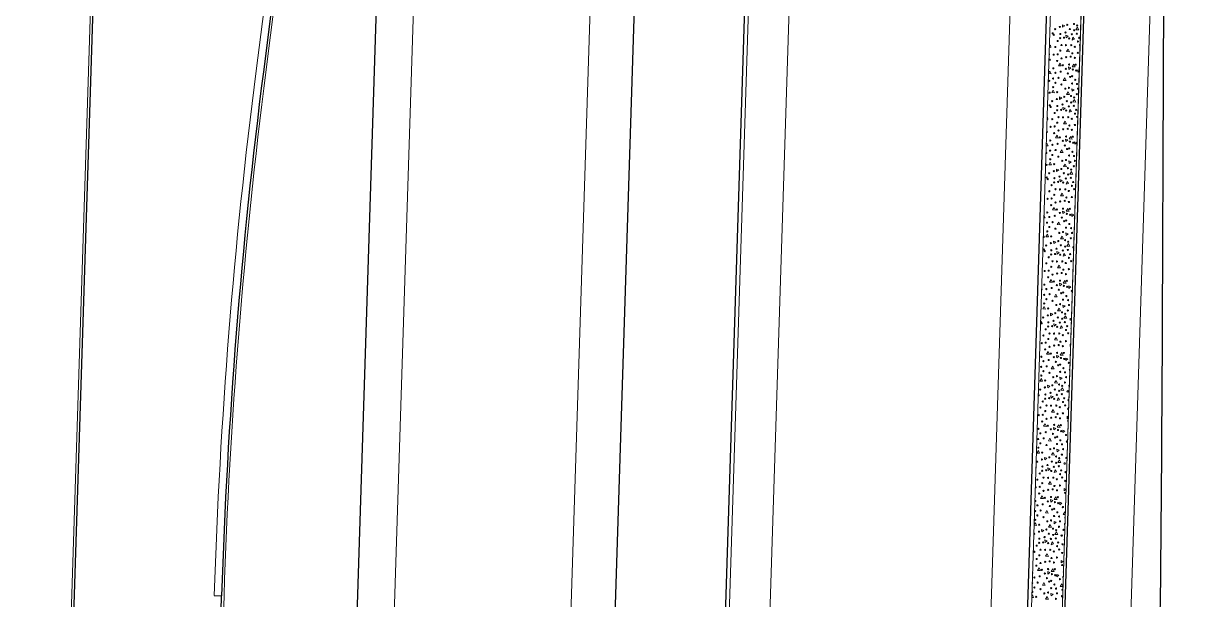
# Model space of a CAD drawing. Extents: x 2536801 to 2538856, y 7112140 to 7131569.
# Drawn here: x 2537754 to 2538069.6, y 7118514.6 to 7118671.3 of the extents above; entities that cross this region are included whole.
import ezdxf

# ---------------------------------------------------------------- set-up
doc = ezdxf.new("R2010")
doc.units = 0
doc.header["$LTSCALE"] = 100
doc.header["$MEASUREMENT"] = 0
for name, color, linetype, lineweight in [('D_BOC_FR', 3, 'Continuous', 13), ('D_BOC_RMP', 1, 'Continuous', 13), ('D_CTB_1', 2, 'Continuous', 0), ('D_EOS_ML', 7, 'Continuous', 30), ('D_EOS_RMP', 1, 'Continuous', 30), ('D_EOT_ML', 7, 'Continuous', 13), ('D_EOT_RMP', 1, 'Continuous', 13), ('D_FOC_FR', 3, 'Continuous', 30), ('D_FOC_RMP', 1, 'Continuous', 30), ('D_RIPRAP_1', 7, 'Continuous', 0)]:
    doc.layers.add(name, color=color, linetype=linetype, lineweight=lineweight)

msp = doc.modelspace()

# ---------------------------------------------------------------- linework, layer by layer
at = {"layer": 'D_BOC_FR', "lineweight": 0}
for p, q in [((2538050.82, 7118969.47), (2538032.76, 7118402.62)), ((2537759.04, 7118259.09), (2537778.59, 7118872.67)), ((2537800.36, 7118257.77), (2537808.58, 7118515.72))]:
    msp.add_line(p, q, dxfattribs=at)
at = {"layer": 'D_BOC_RMP', "lineweight": 0}
msp.add_line((2537837.73, 7118797.29), (2537819.91, 7118657.99), dxfattribs=at)
msp.add_arc((2539305.15, 7118468.04), 1497.33, 172.71175, 178.17505, dxfattribs=at)
at = {"layer": 'D_CTB_1', "linetype": 'Continuous', "lineweight": 0, "ltscale": 0.025}
msp.add_line((2537937.91, 7118262.38), (2538010.07, 7120527.23), dxfattribs=at)
at = {"layer": 'D_EOS_ML'}
for p, q in [((2537858.55, 7116745.35), (2538220.42, 7128102.78)), ((2537888.54, 7116744.4), (2538250.41, 7128101.82)), ((2537794.68, 7116938.8), (2537871.99, 7119365)), ((2538005.14, 7117828.95), (2538037.33, 7118839.51))]:
    msp.add_line(p, q, dxfattribs=at)
at = {"layer": 'D_EOS_RMP'}
msp.add_line((2537805.91, 7118515.81), (2537807.91, 7118515.74), dxfattribs=at)
at = {"layer": 'D_EOT_ML'}
for p, q in [((2537846.56, 7116745.74), (2538208.43, 7128103.16)), ((2537900.53, 7116744.02), (2538262.4, 7128101.44)), ((2537798.59, 7116747.27), (2537892.98, 7119709.78)), ((2537981.68, 7117406.69), (2538027.34, 7118839.83))]:
    msp.add_line(p, q, dxfattribs=at)
at = {"layer": 'D_EOT_RMP'}
for p, q in [((2538064.38, 7118808.98), (2538035.25, 7117894.55)), ((2537835.08, 7118797.63), (2537817.27, 7118658.33))]:
    msp.add_line(p, q, dxfattribs=at)
msp.add_arc((2539305.15, 7118468.04), 1500, 172.71175, 178.17505, dxfattribs=at)
at = {"layer": 'D_FOC_FR'}
for p, q in [((2538051.48, 7118969.45), (2538033.42, 7118402.6)), ((2537754.01, 7118080.2), (2537779.26, 7118872.64)), ((2538063.38, 7118567.02), (2538064.38, 7118808.98)), ((2537788.16, 7117895.75), (2537807.91, 7118515.74))]:
    msp.add_line(p, q, dxfattribs=at)
at = {"layer": 'D_FOC_FR', "color": 1}
msp.add_line((2537837.07, 7118797.38), (2537819.25, 7118658.08), dxfattribs=at)
at = {"layer": 'D_FOC_FR'}
msp.add_arc((2532101.43, 7118591.6), 5962, 358.175075, 359.763757, dxfattribs=at)
at = {"layer": 'D_FOC_RMP'}
msp.add_arc((2539305.15, 7118468.04), 1498, 172.71175, 178.17505, dxfattribs=at)
at = {"layer": 'D_RIPRAP_1', "color": 7, "linetype": 'Continuous', "lineweight": 0}
for p, q in [((2538032.77, 7118664.99), (2538033.11, 7118665.31)), ((2538033.17, 7118664.68), (2538032.77, 7118664.77)), ((2538033.11, 7118665.31), (2538033.17, 7118664.68)), ((2538032.36, 7118645.09), (2538032.14, 7118645.14)), ((2538032.16, 7118645.59), (2538032.29, 7118645.72)), ((2538032.29, 7118645.72), (2538032.36, 7118645.09)), ((2538031.52, 7118625.71), (2538031.54, 7118625.51)), ((2538031.54, 7118625.51), (2538031.52, 7118625.51))]:
    msp.add_line(p, q, dxfattribs=at)
at = {"layer": 'D_RIPRAP_1', "color": 7, "lineweight": 0, "flags": 128}
msp.add_lwpolyline([(2538046.67, 7118839.13), (2538038.33, 7118839.48), (2538038.33, 7118839.46), (2538038.33, 7118839.44), (2538038.33, 7118839.44), (2538019.58, 7118250.97), (2538027.58, 7118250.64), (2538028.02, 7118264.51), (2538028.36, 7118264.5), (2538032.76, 7118402.62), (2538046.67, 7118839.13)], dxfattribs=at)
at = {"layer": 'D_RIPRAP_1', "color": 7, "linetype": 'Continuous', "lineweight": 0, "flags": 128}
for points in [[(2538032.92, 7118669.66), (2538032.94, 7118669.62), (2538032.92, 7118669.62)], [(2538032.54, 7118657.67), (2538032.92, 7118658.27), (2538033.26, 7118657.54), (2538032.54, 7118657.57)], [(2538040.9, 7118658.26), (2538040.49, 7118657.96), (2538040.46, 7118658.63), (2538040.91, 7118658.45)], [(2538031.93, 7118638.4), (2538032.11, 7118638.69), (2538032.45, 7118637.96), (2538031.91, 7118637.98)], [(2538031.31, 7118619.07), (2538031.64, 7118618.37), (2538031.29, 7118618.39)], [(2538030.68, 7118599.11), (2538030.82, 7118598.79), (2538030.67, 7118598.79)], [(2538038.52, 7118583.47), (2538038.41, 7118583.39), (2538038.38, 7118584.06), (2538038.54, 7118584)], [(2538038.31, 7118577), (2538038.15, 7118577.01), (2538038.32, 7118577.28)], [(2538037.9, 7118564.03), (2538037.6, 7118563.81), (2538037.56, 7118564.48), (2538037.91, 7118564.34)], [(2538037.69, 7118557.41), (2538037.34, 7118557.42), (2538037.71, 7118558.01)], [(2538037.28, 7118544.59), (2538036.79, 7118544.22), (2538036.75, 7118544.89), (2538037.28, 7118544.68)], [(2538037.06, 7118537.82), (2538036.52, 7118537.84), (2538036.96, 7118538.53), (2538037.08, 7118538.28)], [(2538028.63, 7118535.05), (2538028.97, 7118535.57), (2538029.3, 7118534.85), (2538028.63, 7118534.87)], [(2538036.44, 7118518.22), (2538035.71, 7118518.25), (2538036.15, 7118518.95), (2538036.44, 7118518.31)], [(2538028.02, 7118515.78), (2538028.15, 7118515.99), (2538028.49, 7118515.26), (2538028.01, 7118515.28)]]:
    msp.add_lwpolyline(points, dxfattribs=at)
for points in [[(2538036.38, 7118670.15), (2538036.34, 7118670.82), (2538036.96, 7118670.57)], [(2538040.74, 7118669.43), (2538039.96, 7118669.46), (2538040.4, 7118670.15)], [(2538037.31, 7118667.3), (2538037.27, 7118667.97), (2538037.89, 7118667.73)], [(2538039.61, 7118666.89), (2538038.98, 7118666.68), (2538039.18, 7118667.43)], [(2538038.22, 7118663.52), (2538037.44, 7118663.55), (2538037.88, 7118664.24)], [(2538036.01, 7118659.66), (2538035.24, 7118659.69), (2538035.68, 7118660.39)], [(2538038.03, 7118658.7), (2538038, 7118659.37), (2538038.61, 7118659.13)], [(2538039.76, 7118659.38), (2538038.98, 7118659.41), (2538039.42, 7118660.11)], [(2538037.33, 7118655.69), (2538036.56, 7118655.72), (2538036.99, 7118656.42)], [(2538034.18, 7118652.36), (2538033.4, 7118652.39), (2538033.84, 7118653.08)], [(2538038.94, 7118652.77), (2538038.9, 7118653.44), (2538039.52, 7118653.2)], [(2538035.56, 7118650.56), (2538035.53, 7118651.23), (2538036.14, 7118650.99)], [(2538038.2, 7118651.85), (2538037.42, 7118651.88), (2538037.86, 7118652.58)], [(2538039.93, 7118649.84), (2538039.15, 7118649.88), (2538039.59, 7118650.57)], [(2538036.49, 7118647.72), (2538036.46, 7118648.39), (2538037.07, 7118648.15)], [(2538038.8, 7118647.31), (2538038.16, 7118647.1), (2538038.37, 7118647.85)], [(2538037.4, 7118643.93), (2538036.63, 7118643.96), (2538037.07, 7118644.66)], [(2538035.2, 7118640.07), (2538034.42, 7118640.11), (2538034.86, 7118640.8)], [(2538038.94, 7118639.79), (2538038.17, 7118639.83), (2538038.6, 7118640.52)], [(2538037.22, 7118639.12), (2538037.18, 7118639.79), (2538037.8, 7118639.54)], [(2538039.68, 7118638.37), (2538039.64, 7118639.04), (2538040.26, 7118638.8)], [(2538036.52, 7118636.1), (2538035.74, 7118636.14), (2538036.18, 7118636.83)], [(2538033.37, 7118632.77), (2538032.59, 7118632.8), (2538033.03, 7118633.5)], [(2538034.75, 7118630.98), (2538034.71, 7118631.65), (2538035.33, 7118631.4)], [(2538037.38, 7118632.27), (2538036.61, 7118632.3), (2538037.05, 7118632.99)], [(2538038.13, 7118633.19), (2538038.09, 7118633.86), (2538038.71, 7118633.62)], [(2538039.12, 7118630.26), (2538038.34, 7118630.29), (2538038.78, 7118630.98)], [(2538035.68, 7118628.13), (2538035.64, 7118628.8), (2538036.26, 7118628.56)], [(2538037.99, 7118627.72), (2538037.35, 7118627.51), (2538037.56, 7118628.26)], [(2538036.59, 7118624.35), (2538035.81, 7118624.38), (2538036.25, 7118625.07)], [(2538034.39, 7118620.49), (2538033.61, 7118620.52), (2538034.05, 7118621.22)], [(2538036.41, 7118619.53), (2538036.37, 7118620.2), (2538036.99, 7118619.96)], [(2538038.13, 7118620.21), (2538037.35, 7118620.24), (2538037.79, 7118620.94)], [(2538038.87, 7118618.79), (2538038.83, 7118619.46), (2538039.45, 7118619.22)], [(2538035.71, 7118616.52), (2538034.93, 7118616.55), (2538035.37, 7118617.25)], [(2538032.56, 7118613.19), (2538031.78, 7118613.22), (2538032.22, 7118613.91)], [(2538033.94, 7118611.39), (2538033.9, 7118612.06), (2538034.52, 7118611.82)], [(2538036.57, 7118612.68), (2538035.79, 7118612.71), (2538036.23, 7118613.41)], [(2538037.31, 7118613.6), (2538037.28, 7118614.27), (2538037.89, 7118614.03)], [(2538034.87, 7118608.55), (2538034.83, 7118609.22), (2538035.45, 7118608.98)], [(2538038.3, 7118610.67), (2538037.53, 7118610.7), (2538037.96, 7118611.4)], [(2538037.17, 7118608.14), (2538036.54, 7118607.93), (2538036.74, 7118608.68)], [(2538035.78, 7118604.76), (2538035, 7118604.79), (2538035.44, 7118605.49)], [(2538033.58, 7118600.9), (2538032.8, 7118600.94), (2538033.24, 7118601.63)], [(2538035.6, 7118599.95), (2538035.56, 7118600.62), (2538036.18, 7118600.37)], [(2538037.32, 7118600.62), (2538036.54, 7118600.66), (2538036.98, 7118601.35)], [(2538038.05, 7118599.2), (2538038.02, 7118599.87), (2538038.63, 7118599.63)], [(2538034.89, 7118596.93), (2538034.12, 7118596.97), (2538034.56, 7118597.66)], [(2538031.74, 7118593.6), (2538030.97, 7118593.63), (2538031.4, 7118594.33)], [(2538035.76, 7118593.1), (2538034.98, 7118593.13), (2538035.42, 7118593.82)], [(2538036.5, 7118594.02), (2538036.46, 7118594.69), (2538037.08, 7118594.45)], [(2538033.12, 7118591.81), (2538033.09, 7118592.48), (2538033.7, 7118592.23)], [(2538037.49, 7118591.09), (2538036.71, 7118591.12), (2538037.15, 7118591.81)], [(2538034.05, 7118588.96), (2538034.02, 7118589.63), (2538034.63, 7118589.39)], [(2538036.36, 7118588.55), (2538035.72, 7118588.34), (2538035.93, 7118589.09)], [(2538034.97, 7118585.17), (2538034.19, 7118585.21), (2538034.63, 7118585.9)], [(2538032.76, 7118581.32), (2538031.99, 7118581.35), (2538032.42, 7118582.05)], [(2538034.78, 7118580.36), (2538034.75, 7118581.03), (2538035.36, 7118580.79)], [(2538036.5, 7118581.04), (2538035.73, 7118581.07), (2538036.17, 7118581.77)], [(2538034.08, 7118577.35), (2538033.3, 7118577.38), (2538033.74, 7118578.08)], [(2538037.24, 7118579.62), (2538037.21, 7118580.29), (2538037.82, 7118580.05)], [(2538030.93, 7118574.02), (2538030.15, 7118574.05), (2538030.59, 7118574.74)], [(2538034.94, 7118573.51), (2538034.17, 7118573.54), (2538034.61, 7118574.24)], [(2538035.69, 7118574.43), (2538035.65, 7118575.1), (2538036.27, 7118574.86)], [(2538032.31, 7118572.22), (2538032.27, 7118572.89), (2538032.89, 7118572.65)], [(2538036.68, 7118571.5), (2538035.9, 7118571.53), (2538036.34, 7118572.23)], [(2538033.24, 7118569.38), (2538033.21, 7118570.05), (2538033.82, 7118569.81)], [(2538035.55, 7118568.97), (2538034.91, 7118568.76), (2538035.12, 7118569.51)], [(2538034.15, 7118565.59), (2538033.38, 7118565.62), (2538033.82, 7118566.32)], [(2538031.95, 7118561.73), (2538031.17, 7118561.77), (2538031.61, 7118562.46)], [(2538033.97, 7118560.78), (2538033.93, 7118561.45), (2538034.55, 7118561.2)], [(2538035.69, 7118561.45), (2538034.91, 7118561.49), (2538035.35, 7118562.18)], [(2538033.27, 7118557.76), (2538032.49, 7118557.8), (2538032.93, 7118558.49)], [(2538036.43, 7118560.03), (2538036.39, 7118560.7), (2538037.01, 7118560.46)], [(2538030.12, 7118554.43), (2538029.34, 7118554.46), (2538029.78, 7118555.16)], [(2538034.87, 7118554.85), (2538034.84, 7118555.52), (2538035.45, 7118555.28)], [(2538031.5, 7118552.63), (2538031.46, 7118553.3), (2538032.08, 7118553.06)], [(2538034.13, 7118553.93), (2538033.35, 7118553.96), (2538033.79, 7118554.65)], [(2538035.86, 7118551.92), (2538035.09, 7118551.95), (2538035.53, 7118552.64)], [(2538032.43, 7118549.79), (2538032.39, 7118550.46), (2538033.01, 7118550.22)], [(2538034.73, 7118549.38), (2538034.1, 7118549.17), (2538034.3, 7118549.92)], [(2538033.34, 7118546), (2538032.56, 7118546.04), (2538033, 7118546.73)], [(2538031.14, 7118542.15), (2538030.36, 7118542.18), (2538030.8, 7118542.88)], [(2538034.88, 7118541.87), (2538034.1, 7118541.9), (2538034.54, 7118542.6)], [(2538033.16, 7118541.19), (2538033.12, 7118541.86), (2538033.74, 7118541.62)], [(2538035.62, 7118540.45), (2538035.58, 7118541.12), (2538036.2, 7118540.88)], [(2538032.46, 7118538.18), (2538031.68, 7118538.21), (2538032.12, 7118538.91)], [(2538030.68, 7118533.05), (2538030.65, 7118533.72), (2538031.27, 7118533.48)], [(2538033.32, 7118534.34), (2538032.54, 7118534.37), (2538032.98, 7118535.07)], [(2538034.06, 7118535.26), (2538034.03, 7118535.93), (2538034.64, 7118535.69)], [(2538035.05, 7118532.33), (2538034.27, 7118532.36), (2538034.71, 7118533.06)], [(2538031.62, 7118530.21), (2538031.58, 7118530.88), (2538032.2, 7118530.63)], [(2538033.92, 7118529.8), (2538033.29, 7118529.59), (2538033.49, 7118530.33)], [(2538032.53, 7118526.42), (2538031.75, 7118526.45), (2538032.19, 7118527.15)], [(2538035.97, 7118524.64), (2538035.94, 7118525.31), (2538036.55, 7118525.07)], [(2538030.32, 7118522.56), (2538029.55, 7118522.6), (2538029.99, 7118523.29)], [(2538032.34, 7118521.6), (2538032.31, 7118522.28), (2538032.92, 7118522.03)], [(2538034.07, 7118522.28), (2538033.29, 7118522.32), (2538033.73, 7118523.01)], [(2538034.8, 7118520.86), (2538034.77, 7118521.53), (2538035.38, 7118521.29)], [(2538031.64, 7118518.59), (2538030.86, 7118518.63), (2538031.3, 7118519.32)], [(2538032.51, 7118514.76), (2538031.73, 7118514.79), (2538032.17, 7118515.48)], [(2538033.25, 7118515.68), (2538033.21, 7118516.35), (2538033.83, 7118516.11)]]:
    msp.add_lwpolyline(points, close=True, dxfattribs=at)
at = {"layer": 'D_RIPRAP_1', "color": 7, "linetype": 'Continuous', "lineweight": 0}
for centre, radius in [((2538033.68, 7118668.52), 0.163), ((2538034.33, 7118669.65), 0.163), ((2538035.63, 7118670.24), 0.163), ((2538037.16, 7118668.75), 0.163), ((2538037.64, 7118670.83), 0.163), ((2538038.32, 7118669.67), 0.163), ((2538039.46, 7118671.06), 0.163), ((2538039.51, 7118669.33), 0.163), ((2538040.31, 7118670.65), 0.163), ((2538033.94, 7118668.08), 0.163), ((2538035.01, 7118666.44), 0.163), ((2538035.7, 7118667.19), 0.163), ((2538035.74, 7118668.33), 0.163), ((2538036.07, 7118665.32), 0.163), ((2538036.76, 7118667.32), 0.163), ((2538038.15, 7118667.13), 0.163), ((2538038.88, 7118668.25), 0.163), ((2538040.22, 7118668.41), 0.163), ((2538040.54, 7118666.27), 0.163), ((2538040.86, 7118667.3), 0.163), ((2538033.93, 7118662.7), 0.163), ((2538034.38, 7118664.78), 0.163), ((2538035.01, 7118662.81), 0.163), ((2538035.73, 7118663.82), 0.163), ((2538037.28, 7118665.28), 0.163), ((2538038.72, 7118665.3), 0.163), ((2538039.02, 7118663.07), 0.163), ((2538039.66, 7118664.86), 0.163), ((2538040.52, 7118663.21), 0.163), ((2538032.88, 7118661.34), 0.163), ((2538034.9, 7118661), 0.163), ((2538036.05, 7118661.71), 0.163), ((2538036.43, 7118659.83), 0.163), ((2538037.34, 7118662.02), 0.163), ((2538038.11, 7118660.06), 0.163), ((2538038.55, 7118662.16), 0.163), ((2538039.71, 7118661.86), 0.163), ((2538039.93, 7118660.01), 0.163), ((2538033.77, 7118656.23), 0.163), ((2538033.84, 7118658.99), 0.163), ((2538034.39, 7118657.78), 0.163), ((2538035.27, 7118656.4), 0.163), ((2538035.83, 7118658.09), 0.163), ((2538037.25, 7118658.87), 0.163), ((2538037.8, 7118657.62), 0.163), ((2538038.4, 7118656.66), 0.163), ((2538038.96, 7118656.85), 0.163), ((2538039.16, 7118658.66), 0.163), ((2538039.82, 7118655.89), 0.163), ((2538040.06, 7118658.39), 0.163), ((2538032.75, 7118655.6), 0.163), ((2538033.82, 7118653.87), 0.163), ((2538034.39, 7118655.06), 0.163), ((2538036.03, 7118654.6), 0.163), ((2538037.09, 7118653.46), 0.163), ((2538038.09, 7118653.7), 0.163), ((2538038.93, 7118654.89), 0.163), ((2538040.27, 7118654.76), 0.163), ((2538040.54, 7118653.46), 0.163), ((2538032.83, 7118652.38), 0.163), ((2538033.51, 7118650.06), 0.163), ((2538034.81, 7118650.66), 0.163), ((2538034.89, 7118652.53), 0.163), ((2538036.82, 7118651.24), 0.163), ((2538037.51, 7118650.09), 0.163), ((2538038.64, 7118651.47), 0.163), ((2538038.7, 7118649.74), 0.163), ((2538039.5, 7118651.07), 0.163), ((2538040.25, 7118651.99), 0.163), ((2538032.87, 7118648.94), 0.163), ((2538033.12, 7118648.5), 0.163), ((2538034.2, 7118646.85), 0.163), ((2538034.89, 7118647.6), 0.163), ((2538034.93, 7118648.75), 0.163), ((2538035.94, 7118647.73), 0.163), ((2538036.35, 7118649.17), 0.163), ((2538037.34, 7118647.54), 0.163), ((2538038.06, 7118648.67), 0.163), ((2538039.4, 7118648.82), 0.163), ((2538039.73, 7118646.69), 0.163), ((2538040.05, 7118647.71), 0.163), ((2538033.57, 7118645.19), 0.163), ((2538034.91, 7118644.23), 0.163), ((2538035.26, 7118645.74), 0.163), ((2538036.47, 7118645.7), 0.163), ((2538037.91, 7118645.72), 0.163), ((2538038.21, 7118643.48), 0.163), ((2538038.85, 7118645.28), 0.163), ((2538039.71, 7118643.62), 0.163), ((2538040.31, 7118645.78), 0.163), ((2538033.12, 7118643.12), 0.163), ((2538034.08, 7118641.41), 0.163), ((2538034.2, 7118643.22), 0.163), ((2538035.24, 7118642.12), 0.163), ((2538035.61, 7118640.25), 0.163), ((2538036.52, 7118642.44), 0.163), ((2538037.3, 7118640.48), 0.163), ((2538037.74, 7118642.58), 0.163), ((2538038.89, 7118642.27), 0.163), ((2538039.12, 7118640.43), 0.163), ((2538033.03, 7118639.41), 0.163), ((2538033.58, 7118638.2), 0.163), ((2538035.02, 7118638.5), 0.163), ((2538036.44, 7118639.29), 0.163), ((2538036.99, 7118638.03), 0.163), ((2538037.58, 7118637.07), 0.163), ((2538038.14, 7118637.26), 0.163), ((2538038.35, 7118639.08), 0.163), ((2538039.25, 7118638.8), 0.163), ((2538032.96, 7118636.64), 0.163), ((2538033.01, 7118634.29), 0.163), ((2538033.58, 7118635.47), 0.163), ((2538034.46, 7118636.81), 0.163), ((2538035.22, 7118635.02), 0.163), ((2538036.28, 7118633.87), 0.163), ((2538037.28, 7118634.11), 0.163), ((2538038.12, 7118635.31), 0.163), ((2538039.01, 7118636.31), 0.163), ((2538039.46, 7118635.18), 0.163), ((2538039.73, 7118633.88), 0.163), ((2538032.02, 7118632.79), 0.163), ((2538034, 7118631.07), 0.163), ((2538034.08, 7118632.95), 0.163), ((2538036.01, 7118631.66), 0.163), ((2538037.83, 7118631.89), 0.163), ((2538038.68, 7118631.48), 0.163), ((2538039.43, 7118632.4), 0.163), ((2538032.05, 7118629.35), 0.163), ((2538032.31, 7118628.91), 0.163), ((2538032.7, 7118630.48), 0.163), ((2538034.08, 7118628.02), 0.163), ((2538034.12, 7118629.16), 0.163), ((2538035.13, 7118628.15), 0.163), ((2538035.54, 7118629.58), 0.163), ((2538036.53, 7118627.96), 0.163), ((2538036.7, 7118630.5), 0.163), ((2538037.25, 7118629.08), 0.163), ((2538037.88, 7118630.16), 0.163), ((2538038.59, 7118629.24), 0.163), ((2538039.23, 7118628.12), 0.163), ((2538032.76, 7118625.61), 0.163), ((2538033.39, 7118627.27), 0.163), ((2538034.1, 7118624.64), 0.163), ((2538034.45, 7118626.15), 0.163), ((2538035.65, 7118626.11), 0.163), ((2538037.09, 7118626.13), 0.163), ((2538038.03, 7118625.69), 0.163), ((2538038.91, 7118627.1), 0.163), ((2538039.5, 7118626.19), 0.163), ((2538032.3, 7118623.53), 0.163), ((2538033.27, 7118621.83), 0.163), ((2538033.39, 7118623.64), 0.163), ((2538034.42, 7118622.54), 0.163), ((2538035.71, 7118622.85), 0.163), ((2538036.93, 7118622.99), 0.163), ((2538037.39, 7118623.9), 0.163), ((2538038.08, 7118622.69), 0.163), ((2538038.89, 7118624.04), 0.163), ((2538032.21, 7118619.82), 0.163), ((2538032.77, 7118618.61), 0.163), ((2538034.21, 7118618.92), 0.163), ((2538034.8, 7118620.66), 0.163), ((2538035.62, 7118619.7), 0.163), ((2538036.17, 7118618.45), 0.163), ((2538036.48, 7118620.89), 0.163), ((2538037.54, 7118619.49), 0.163), ((2538038.31, 7118620.84), 0.163), ((2538038.43, 7118619.22), 0.163), ((2538032.14, 7118617.06), 0.163), ((2538032.76, 7118615.89), 0.163), ((2538033.65, 7118617.23), 0.163), ((2538034.41, 7118615.43), 0.163), ((2538036.77, 7118617.49), 0.163), ((2538037.3, 7118615.72), 0.163), ((2538037.33, 7118617.68), 0.163), ((2538038.2, 7118616.72), 0.163), ((2538038.65, 7118615.59), 0.163), ((2538032.2, 7118614.7), 0.163), ((2538033.27, 7118613.36), 0.163), ((2538035.2, 7118612.07), 0.163), ((2538035.46, 7118614.29), 0.163), ((2538036.47, 7118614.53), 0.163), ((2538037.02, 7118612.3), 0.163), ((2538037.87, 7118611.9), 0.163), ((2538038.62, 7118612.82), 0.163), ((2538038.92, 7118614.29), 0.163), ((2538031.24, 7118609.77), 0.163), ((2538031.5, 7118609.33), 0.163), ((2538031.89, 7118610.89), 0.163), ((2538033.19, 7118611.49), 0.163), ((2538033.3, 7118609.58), 0.163), ((2538034.32, 7118608.56), 0.163), ((2538034.72, 7118610), 0.163), ((2538035.88, 7118610.92), 0.163), ((2538036.44, 7118609.5), 0.163), ((2538037.07, 7118610.57), 0.163), ((2538037.78, 7118609.65), 0.163), ((2538038.42, 7118608.54), 0.163), ((2538031.94, 7118606.02), 0.163), ((2538032.58, 7118607.68), 0.163), ((2538033.27, 7118608.43), 0.163), ((2538033.63, 7118606.57), 0.163), ((2538034.84, 7118606.53), 0.163), ((2538035.71, 7118608.37), 0.163), ((2538036.28, 7118606.55), 0.163), ((2538037.22, 7118606.11), 0.163), ((2538038.1, 7118607.52), 0.163), ((2538038.68, 7118606.61), 0.163), ((2538031.49, 7118603.95), 0.163), ((2538032.46, 7118602.24), 0.163), ((2538032.58, 7118604.05), 0.163), ((2538033.29, 7118605.06), 0.163), ((2538033.61, 7118602.95), 0.163), ((2538034.9, 7118603.27), 0.163), ((2538036.12, 7118603.41), 0.163), ((2538036.58, 7118604.31), 0.163), ((2538037.27, 7118603.1), 0.163), ((2538038.08, 7118604.45), 0.163), ((2538031.4, 7118600.24), 0.163), ((2538033.4, 7118599.33), 0.163), ((2538033.99, 7118601.08), 0.163), ((2538034.81, 7118600.12), 0.163), ((2538035.67, 7118601.31), 0.163), ((2538036.72, 7118599.91), 0.163), ((2538037.49, 7118601.26), 0.163), ((2538037.62, 7118599.63), 0.163), ((2538031.33, 7118597.47), 0.163), ((2538031.96, 7118599.03), 0.163), ((2538031.95, 7118596.3), 0.163), ((2538032.84, 7118597.64), 0.163), ((2538035.36, 7118598.86), 0.163), ((2538035.96, 7118597.9), 0.163), ((2538036.49, 7118596.14), 0.163), ((2538036.52, 7118598.09), 0.163), ((2538037.39, 7118597.13), 0.163), ((2538037.84, 7118596.01), 0.163), ((2538031.38, 7118595.12), 0.163), ((2538032.45, 7118593.78), 0.163), ((2538033.6, 7118595.84), 0.163), ((2538034.65, 7118594.7), 0.163), ((2538035.66, 7118594.94), 0.163), ((2538037.81, 7118593.23), 0.163), ((2538038.11, 7118594.71), 0.163), ((2538030.69, 7118589.74), 0.163), ((2538031.08, 7118591.31), 0.163), ((2538032.37, 7118591.9), 0.163), ((2538032.49, 7118589.99), 0.163), ((2538033.91, 7118590.41), 0.163), ((2538034.38, 7118592.49), 0.163), ((2538035.07, 7118591.33), 0.163), ((2538035.63, 7118589.91), 0.163), ((2538036.21, 7118592.72), 0.163), ((2538036.26, 7118590.99), 0.163), ((2538036.96, 7118590.07), 0.163), ((2538037.06, 7118592.31), 0.163), ((2538038.55, 7118590.82), 0.199), ((2538031.13, 7118586.44), 0.163), ((2538031.76, 7118588.1), 0.163), ((2538032.45, 7118588.85), 0.163), ((2538032.82, 7118586.98), 0.163), ((2538033.5, 7118588.97), 0.163), ((2538034.03, 7118586.94), 0.163), ((2538034.9, 7118588.79), 0.163), ((2538035.47, 7118586.96), 0.163), ((2538036.41, 7118586.52), 0.163), ((2538037.29, 7118587.93), 0.163), ((2538037.61, 7118588.95), 0.163), ((2538037.87, 7118587.02), 0.163), ((2538030.68, 7118584.36), 0.163), ((2538031.76, 7118584.47), 0.163), ((2538032.47, 7118585.47), 0.163), ((2538032.8, 7118583.37), 0.163), ((2538034.09, 7118583.68), 0.163), ((2538035.3, 7118583.82), 0.163), ((2538035.77, 7118584.73), 0.163), ((2538036.45, 7118583.52), 0.163), ((2538037.27, 7118584.87), 0.163), ((2538030.59, 7118580.65), 0.163), ((2538031.64, 7118582.66), 0.163), ((2538033.17, 7118581.49), 0.163), ((2538034, 7118580.53), 0.163), ((2538034.86, 7118581.72), 0.163), ((2538035.91, 7118580.32), 0.163), ((2538036.68, 7118581.67), 0.163), ((2538030.52, 7118577.89), 0.163), ((2538031.14, 7118579.44), 0.163), ((2538032.02, 7118578.05), 0.163), ((2538032.58, 7118579.75), 0.163), ((2538034.55, 7118579.28), 0.163), ((2538035.14, 7118578.32), 0.163), ((2538035.7, 7118578.51), 0.163), ((2538036.57, 7118577.55), 0.163), ((2538036.81, 7118580.05), 0.163), ((2538038.08, 7118578.98), 0.163), ((2538030.57, 7118575.53), 0.163), ((2538031.14, 7118576.72), 0.163), ((2538031.64, 7118574.19), 0.163), ((2538032.78, 7118576.26), 0.163), ((2538033.84, 7118575.12), 0.163), ((2538034.84, 7118575.36), 0.163), ((2538035.68, 7118576.55), 0.163), ((2538037.02, 7118576.42), 0.163), ((2538037.29, 7118575.12), 0.163), ((2538030.26, 7118571.72), 0.163), ((2538031.56, 7118572.32), 0.163), ((2538033.1, 7118570.83), 0.163), ((2538033.57, 7118572.9), 0.163), ((2538034.26, 7118571.75), 0.163), ((2538035.39, 7118573.13), 0.163), ((2538035.45, 7118571.4), 0.163), ((2538036.24, 7118572.73), 0.163), ((2538037, 7118573.64), 0.163), ((2538037.74, 7118571.24), 0.199), ((2538030.95, 7118568.51), 0.163), ((2538031.64, 7118569.26), 0.163), ((2538031.68, 7118570.41), 0.163), ((2538032.69, 7118569.39), 0.163), ((2538034.09, 7118569.2), 0.163), ((2538034.81, 7118570.33), 0.163), ((2538036.15, 7118570.48), 0.163), ((2538036.47, 7118568.35), 0.163), ((2538036.8, 7118569.37), 0.163), ((2538029.87, 7118564.78), 0.163), ((2538030.32, 7118566.85), 0.163), ((2538030.95, 7118564.88), 0.163), ((2538031.66, 7118565.89), 0.163), ((2538032.01, 7118567.4), 0.163), ((2538033.21, 7118567.36), 0.163), ((2538034.66, 7118567.38), 0.163), ((2538034.96, 7118565.14), 0.163), ((2538035.59, 7118566.94), 0.163), ((2538036.45, 7118565.28), 0.163), ((2538037.06, 7118567.44), 0.163), ((2538030.83, 7118563.07), 0.163), ((2538031.98, 7118563.78), 0.163), ((2538032.36, 7118561.91), 0.163), ((2538033.27, 7118564.1), 0.163), ((2538034.05, 7118562.14), 0.163), ((2538034.49, 7118564.24), 0.163), ((2538035.64, 7118563.93), 0.163), ((2538035.87, 7118562.09), 0.163), ((2538029.71, 7118558.3), 0.163), ((2538029.78, 7118561.07), 0.163), ((2538030.33, 7118559.86), 0.163), ((2538031.21, 7118558.47), 0.163), ((2538031.77, 7118560.16), 0.163), ((2538033.18, 7118560.95), 0.163), ((2538033.74, 7118559.69), 0.163), ((2538034.33, 7118558.73), 0.163), ((2538034.89, 7118558.92), 0.163), ((2538035.1, 7118560.74), 0.163), ((2538035.99, 7118560.46), 0.163), ((2538037.27, 7118559.39), 0.163), ((2538029.76, 7118555.95), 0.163), ((2538030.33, 7118557.13), 0.163), ((2538031.97, 7118556.67), 0.163), ((2538033.03, 7118555.53), 0.163), ((2538034.03, 7118555.77), 0.163), ((2538034.86, 7118556.96), 0.163), ((2538035.76, 7118557.96), 0.163), ((2538036.21, 7118556.84), 0.163), ((2538036.48, 7118555.54), 0.163), ((2538029.45, 7118552.14), 0.163), ((2538030.75, 7118552.73), 0.163), ((2538030.83, 7118554.61), 0.163), ((2538032.76, 7118553.32), 0.163), ((2538033.45, 7118552.16), 0.163), ((2538034.58, 7118553.55), 0.163), ((2538034.63, 7118551.82), 0.163), ((2538035.43, 7118553.14), 0.163), ((2538036.18, 7118554.06), 0.163), ((2538030.14, 7118548.93), 0.163), ((2538030.83, 7118549.68), 0.163), ((2538030.86, 7118550.82), 0.163), ((2538031.88, 7118549.8), 0.163), ((2538032.28, 7118551.24), 0.163), ((2538033.28, 7118549.62), 0.163), ((2538034, 7118550.74), 0.163), ((2538035.34, 7118550.9), 0.163), ((2538035.66, 7118548.76), 0.163), ((2538035.98, 7118549.78), 0.163), ((2538036.92, 7118551.65), 0.199), ((2538037.17, 7118549.28), 0.163), ((2538029.51, 7118547.27), 0.163), ((2538030.85, 7118546.3), 0.163), ((2538031.19, 7118547.81), 0.163), ((2538032.4, 7118547.77), 0.163), ((2538033.84, 7118547.79), 0.163), ((2538034.14, 7118545.55), 0.163), ((2538034.78, 7118547.35), 0.163), ((2538035.64, 7118545.69), 0.163), ((2538036.25, 7118547.85), 0.163), ((2538037.07, 7118546.93), 0.163), ((2538030.02, 7118543.49), 0.163), ((2538030.14, 7118545.3), 0.163), ((2538031.17, 7118544.2), 0.163), ((2538031.55, 7118542.32), 0.163), ((2538032.46, 7118544.51), 0.163), ((2538033.23, 7118542.55), 0.163), ((2538033.68, 7118544.65), 0.163), ((2538034.83, 7118544.35), 0.163), ((2538035.05, 7118542.5), 0.163), ((2538037.07, 7118543.65), 0.163), ((2538029.52, 7118540.27), 0.163), ((2538030.96, 7118540.57), 0.163), ((2538032.37, 7118541.36), 0.163), ((2538032.92, 7118540.1), 0.163), ((2538033.52, 7118539.15), 0.163), ((2538034.08, 7118539.34), 0.163), ((2538034.29, 7118541.15), 0.163), ((2538035.18, 7118540.88), 0.163), ((2538036.45, 7118539.81), 0.163), ((2538028.94, 7118536.36), 0.163), ((2538029.51, 7118537.55), 0.163), ((2538030.4, 7118538.88), 0.163), ((2538031.16, 7118537.09), 0.163), ((2538033.22, 7118536.19), 0.163), ((2538034.05, 7118537.38), 0.163), ((2538034.95, 7118538.38), 0.163), ((2538035.4, 7118537.25), 0.163), ((2538035.67, 7118535.95), 0.163), ((2538029.94, 7118533.14), 0.163), ((2538030.01, 7118535.02), 0.163), ((2538031.95, 7118533.73), 0.163), ((2538032.21, 7118535.94), 0.163), ((2538033.77, 7118533.96), 0.163), ((2538034.62, 7118533.55), 0.163), ((2538035.37, 7118534.47), 0.163), ((2538036.59, 7118533.63), 0.163), ((2538030.01, 7118530.09), 0.163), ((2538030.05, 7118531.24), 0.163), ((2538031.07, 7118530.22), 0.163), ((2538031.47, 7118531.66), 0.163), ((2538032.46, 7118530.03), 0.163), ((2538032.63, 7118532.58), 0.163), ((2538033.19, 7118531.16), 0.163), ((2538033.82, 7118532.23), 0.163), ((2538034.53, 7118531.31), 0.163), ((2538035.17, 7118530.2), 0.163), ((2538036.11, 7118532.07), 0.199), ((2538036.36, 7118529.7), 0.163), ((2538028.69, 7118527.68), 0.163), ((2538029.32, 7118529.34), 0.163), ((2538030.04, 7118526.72), 0.163), ((2538030.38, 7118528.23), 0.163), ((2538031.59, 7118528.19), 0.163), ((2538033.03, 7118528.21), 0.163), ((2538033.97, 7118527.76), 0.163), ((2538034.85, 7118529.18), 0.163), ((2538035.43, 7118528.27), 0.163), ((2538036.26, 7118527.35), 0.163), ((2538029.21, 7118523.9), 0.163), ((2538029.32, 7118525.71), 0.163), ((2538030.36, 7118524.61), 0.163), ((2538031.65, 7118524.92), 0.163), ((2538032.86, 7118525.07), 0.163), ((2538033.33, 7118525.97), 0.163), ((2538034.02, 7118524.76), 0.163), ((2538034.83, 7118526.11), 0.163), ((2538036.25, 7118524.06), 0.163), ((2538028.7, 7118520.69), 0.163), ((2538030.14, 7118520.99), 0.163), ((2538030.74, 7118522.74), 0.163), ((2538031.56, 7118521.78), 0.163), ((2538032.11, 7118520.52), 0.163), ((2538032.42, 7118522.97), 0.163), ((2538033.47, 7118521.57), 0.163), ((2538034.24, 7118522.92), 0.163), ((2538034.37, 7118521.29), 0.163), ((2538035.64, 7118520.22), 0.163), ((2538028.7, 7118517.96), 0.163), ((2538029.58, 7118519.3), 0.163), ((2538030.34, 7118517.5), 0.163), ((2538032.71, 7118519.56), 0.163), ((2538033.24, 7118517.79), 0.163), ((2538033.27, 7118519.75), 0.163), ((2538034.13, 7118518.79), 0.163), ((2538034.58, 7118517.67), 0.163), ((2538029.2, 7118515.44), 0.163), ((2538031.4, 7118516.36), 0.163), ((2538032.4, 7118516.6), 0.163), ((2538034.56, 7118514.89), 0.163), ((2538034.85, 7118516.37), 0.163)]:
    msp.add_circle(centre, radius, dxfattribs=at)
for centre, radius, start, end in [((2538041.12, 7118665.36), 0.163, 86.1045, 270.2457), ((2538032.68, 7118662.8), 0.163, 276.6306, 79.7195), ((2538032.07, 7118641.76), 0.163, 256.3898, 99.9603), ((2538031.94, 7118636.02), 0.163, 236.3386, 120.0115), ((2538040.18, 7118629.99), 0.199, 148.8106, 207.5396), ((2538031.26, 7118622.17), 0.163, 340.5936, 15.7565), ((2538039.71, 7118618.15), 0.163, 118.0388, 238.3114), ((2538031.13, 7118616.43), 0.163, 307.2279, 49.1222), ((2538031.21, 7118613.21), 0.163, 238.6892, 117.6609), ((2538039.36, 7118610.41), 0.199, 83.7315, 272.6187), ((2538038.89, 7118598.56), 0.163, 46.9028, 309.4474), ((2538030.39, 7118593.62), 0.163, 309.8823, 46.4678), ((2538030.43, 7118590.18), 0.163, 255.2854, 101.0647), ((2538038.8, 7118588.45), 0.163, 135.0773, 221.2728), ((2538038.7, 7118586.1), 0.163, 124.4156, 231.9346), ((2538038.21, 7118572.8), 0.163, 99.5572, 256.793), ((2538029.87, 7118570.16), 0.163, 221.0819, 135.2682), ((2538029.62, 7118570.6), 0.163, 337.3159, 19.0342), ((2538037.98, 7118568.87), 0.163, 62.8732, 293.477), ((2538037.89, 7118566.52), 0.163, 53.6754, 302.6747), ((2538037.88, 7118563.23), 0.163, 90.2958, 266.0543), ((2538037.4, 7118553.21), 0.163, 14.389, 341.9612), ((2538029.06, 7118550.57), 0.163, 293.3302, 63.0199), ((2538029.05, 7118545.19), 0.163, 232.5835, 123.7666), ((2538028.96, 7118541.48), 0.163, 219.1302, 137.2199), ((2538028.89, 7118538.72), 0.163, 208.6566, 147.6935), ((2538037.11, 7118536.91), 0.163, 116.1123, 240.2378), ((2538037.02, 7118535.18), 0.163, 101.5712, 254.7789), ((2538028.64, 7118532.55), 0.163, 238.3519, 117.9982), ((2538036.95, 7118530.97), 0.163, 128.3613, 227.9888), ((2538028.24, 7118525.61), 0.163, 303.3118, 53.0383), ((2538028.15, 7118521.9), 0.163, 291.8977, 64.4524), ((2538036.57, 7118520.79), 0.163, 105.688, 250.6621), ((2538036.72, 7118522.21), 0.163, 155.782, 200.5681), ((2538028.08, 7118519.13), 0.163, 285.377, 70.9731), ((2538036.3, 7118517.32), 0.163, 44.6183, 311.7318), ((2538028.13, 7118516.78), 0.163, 239.1557, 117.1944), ((2538036.21, 7118515.6), 0.163, 20.3715, 335.9787)]:
    msp.add_arc(centre, radius, start, end, dxfattribs=at)

doc.saveas('drawing.dxf')
